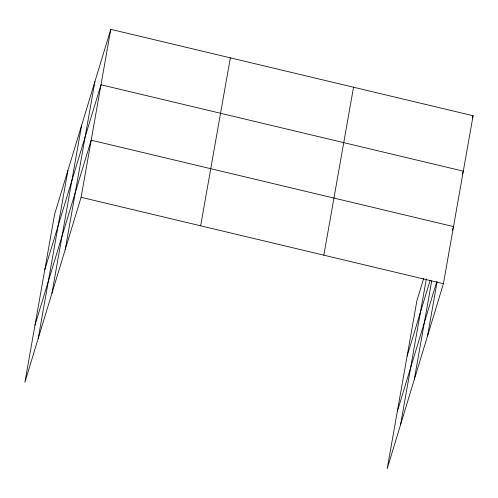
<?xml version="1.0" encoding="UTF-8"?>
<svg xmlns="http://www.w3.org/2000/svg" width="498" height="498" viewBox="0 0 498 498"><rect width="100%" height="100%" fill="white"/><g stroke="black" fill="none" stroke-linecap="round" stroke-linejoin="round"><path stroke-width="0.75" d="M38.215 338.447L67.896 170.49M51.929 293.303L81.616 125.34M65.244 249.486L94.925 81.523M110.786 29.332L54.587 214.308L24.9 382.265L81.099 197.295L110.786 29.332L473.1 115.735L443.413 283.692L387.214 468.668L416.901 300.705L423.667 278.426M200.663 225.806L230.35 57.843M323.849 255.181L353.536 87.218M400.529 424.85L426.319 278.911M414.243 379.706L431.716 280.841M427.558 335.889L437.113 281.824M44.789 269.735L100.988 84.76L463.302 171.163L462.412 174.101M34.991 325.163L91.19 140.187L453.51 226.59L452.389 230.263M472.428 117.939L473.1 115.735M407.103 356.132L430.085 280.492M397.311 411.56L436.746 281.75M81.099 197.295L443.413 283.692"/></g></svg>
